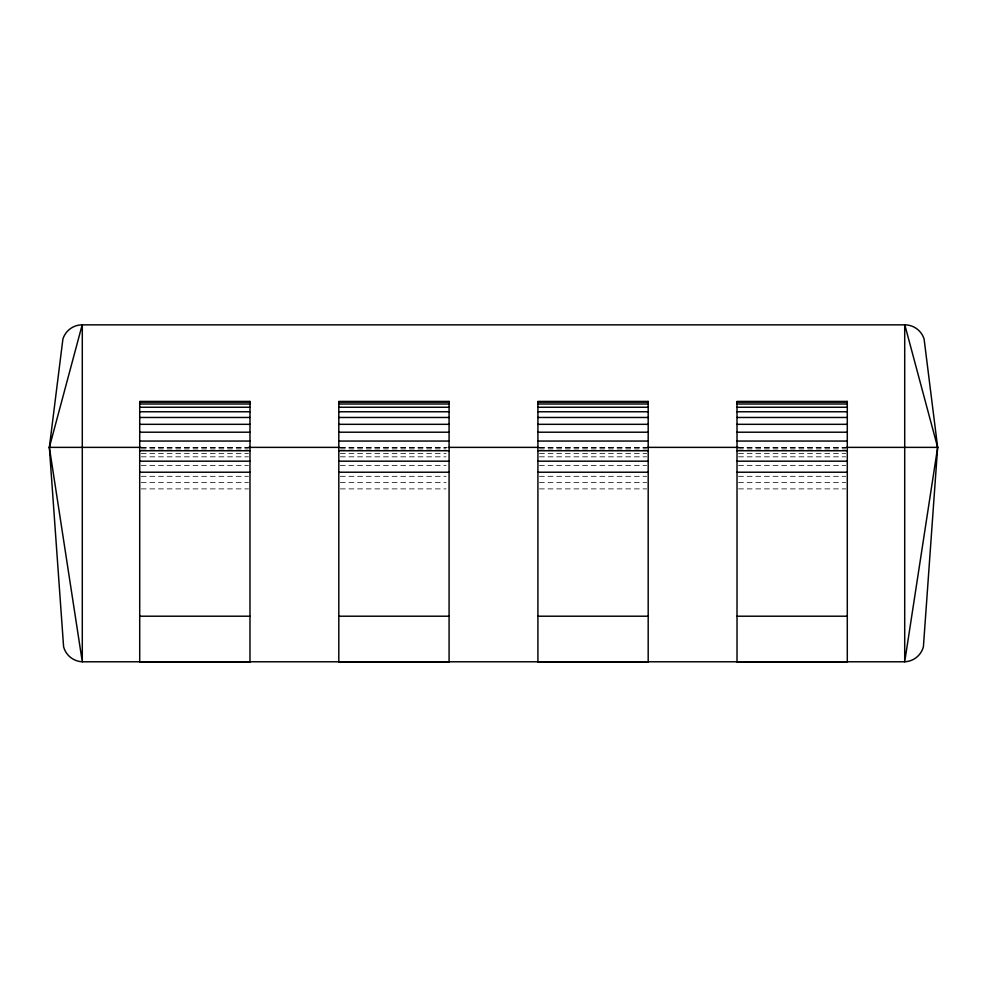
<?xml version="1.0" encoding="UTF-8"?>
<svg xmlns="http://www.w3.org/2000/svg" width="987" height="987" viewBox="0 0 987 987"><rect width="100%" height="100%" fill="white"/><g stroke="black" fill="none" stroke-linecap="round" stroke-linejoin="round"><path stroke-width="0.74" stroke-dasharray="4.93 3.7" d="M141.24 447.37L248.625 447.37M340.342 447.37L447.296 447.37M539.445 447.37L646.658 447.37M738.375 447.37L845.76 447.37M141.24 447.753L248.453 447.753M340.342 447.753L446.025 447.753M539.445 447.753L646.658 447.753M738.547 447.753L845.76 447.753M141.24 448.912L248.453 448.912M340.342 448.912L446.025 448.912M539.445 448.912L646.658 448.912M738.547 448.912L845.76 448.912M141.24 453.477L248.453 453.477M340.342 453.477L446.025 453.477M539.445 453.477L646.658 453.477M738.547 453.477L845.76 453.477M141.24 456.821L248.453 456.821M340.342 456.821L446.025 456.821M539.445 456.821L646.658 456.821M738.547 456.821L845.76 456.821M141.24 465.457L248.453 465.457M340.342 465.457L446.025 465.457M539.445 465.457L646.658 465.457M738.547 465.457L845.76 465.457M141.24 476.314L248.453 476.314M340.342 476.314L446.025 476.314M539.445 476.314L646.658 476.314M738.547 476.314L845.76 476.314M141.24 482.421L248.453 482.421M340.342 482.421L446.025 482.421M539.445 482.421L646.658 482.421M738.547 482.421L845.76 482.421M141.24 488.886L248.453 488.886M340.342 488.886L446.025 488.886M539.445 488.886L646.658 488.886M738.547 488.886L845.76 488.886"/><path stroke-width="1.48" d="M904.808 324.846L937.65 447.37L923.4 646.818A20.221 20.221 0 0 1 904.709 661.783L82.291 661.783A20.221 20.221 0 0 1 63.6 646.818L49.35 447.37L62.897 339.022A20.221 20.221 0 0 1 82.192 324.846L904.808 324.846A20.221 20.221 0 0 1 924.103 339.022L937.65 447.37L904.709 661.783L904.709 324.846M82.291 324.846L82.291 661.783L49.35 447.37L82.192 324.846M139.71 402.017L249.982 402.017M338.812 402.017L449.085 402.017M537.915 402.017L648.188 402.017M737.018 402.017L847.29 402.017M139.71 403.991L249.982 403.991M338.812 403.991L449.085 403.991M537.915 403.991L648.188 403.991M737.018 403.991L847.29 403.991M139.71 407.249L249.982 407.249M338.812 407.249L449.085 407.249M537.915 407.249L648.188 407.249M737.018 407.249L847.29 407.249M139.71 411.764L249.982 411.764M338.812 411.764L449.085 411.764M537.915 411.764L648.188 411.764M737.018 411.764L847.29 411.764M139.71 417.476L249.982 417.476M338.812 417.476L449.085 417.476M537.915 417.476L648.188 417.476M737.018 417.476L847.29 417.476M139.71 424.324L249.982 424.324M338.812 424.324L449.085 424.324M537.915 424.324L648.188 424.324M737.018 424.324L847.29 424.324M139.71 432.207L249.982 432.207M338.812 432.207L449.085 432.207M537.915 432.207L648.188 432.207M737.018 432.207L847.29 432.207M139.71 441.053L249.982 441.053M338.812 441.053L449.085 441.053M537.915 441.053L648.188 441.053M737.018 441.053L847.29 441.053M49.35 447.37L140.808 447.37M248.625 447.37L339.491 447.37M448.838 447.37L538.162 447.37M647.509 447.37L738.375 447.37M846.192 447.37L937.65 447.37M139.71 450.751L249.982 450.751M338.812 450.751L449.085 450.751M537.915 450.751L648.188 450.751M737.018 450.751L847.29 450.751M139.71 461.176L249.982 461.176M338.812 461.176L449.085 461.176M537.915 461.176L648.188 461.176M737.018 461.176L847.29 461.176M139.71 472.218L249.982 472.218M338.812 472.218L449.085 472.218M537.915 472.218L648.188 472.218M737.018 472.218L847.29 472.218M139.71 616.209L249.982 616.209M338.812 616.209L449.085 616.209M537.915 616.209L648.188 616.209M737.018 616.209L847.29 616.209M249.982 401.425L139.71 401.425L139.71 662.154L249.982 662.154L249.982 401.425M449.085 401.425L338.812 401.425L338.812 662.154L449.085 662.154L449.085 401.425M648.188 401.425L537.915 401.425L537.915 662.154L648.188 662.154L648.188 401.425M847.29 401.425L737.018 401.425L737.018 662.154L847.29 662.154L847.29 401.425"/></g></svg>
